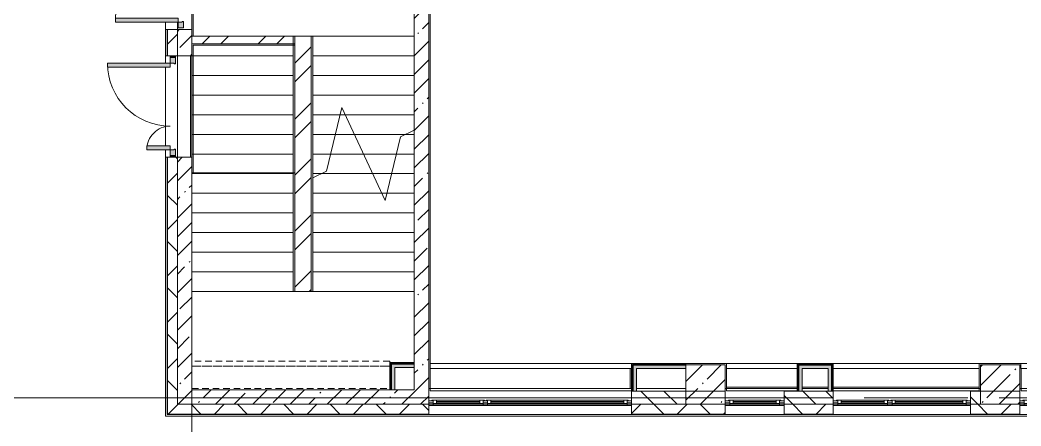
# Model space of a CAD drawing. Header units: millimetres. Extents: x 35802 to 233035, y -8553 to 29000.
# Drawn here: x 103510 to 118805, y -431 to 5765 of the extents above; entities that cross this region are included whole.
import ezdxf

# ---------------------------------------------------------------- set-up
doc = ezdxf.new("R2010")
doc.units = ezdxf.units.MM
doc.linetypes.add('200_ШТРИХ__ш1_п0_6_', pattern=[160, 100, -60])
doc.linetypes.add('Осевая', pattern=[3175, 635, -476.25, 1587.5, -476.25])
for name, color, linetype, lineweight in [('A-DETL-MBND-1', 7, '200_ШТРИХ__ш1_п0_6_', 9), ('A-GLAZ-2', 7, 'Continuous', 5), ('A-WALL', 7, 'Continuous', 9), ('A-WALL-5', 7, 'Continuous', 5), ('I-WALL-4', 7, 'Continuous', 5), ('S-COLS-1', 7, 'Continuous', 5), ('S-STRS-3', 7, 'Continuous', 5), ('S-STRS-MBND-1', 7, 'Continuous', 5), ('Оси', 7, 'Continuous', 9), ('Оси-2', 7, 'Осевая', 9)]:
    doc.layers.add(name, color=color, linetype=linetype, lineweight=lineweight)
for name, color, linetype, lineweight, true_color in [('A-DOOR-3', 7, 'Continuous', 5, 0xaaaaaa), ('A-DOOR-4', 7, 'Continuous', 5, 0xe2e2e2), ('A-DOOR-FRAM-3', 7, 'Continuous', 5, 0xaaaaaa), ('A-FLOR-1', 7, 'Continuous', 5, 0xaaaaaa), ('I-WALL-1', 7, 'Continuous', 9, 0xe7e7e7), ('I-WALL-2', 7, 'Continuous', 5, 0xe7e7e7)]:
    doc.layers.add(name, color=color, linetype=linetype, lineweight=lineweight, true_color=true_color)
pattern_1 = [(45, (106024.65, 0), (-353.5534, 353.5534), []), (135, (106024.65, 0), (-353.5534, -353.5534), [])]
pattern_2 = [(45, (106024.65, 0), (-285.123, 285.123), []), (45, (106309.78, 0), (-285.123, 285.123), [504.031, -100.806, 16.764, -84.042])]
pattern_3 = [(45, (106024.65, 0), (-427.684, 427.684), []), (45, (106309.8, 0), (-427.684, 427.684), [])]
pattern_4 = [(45, (106024.65, 0), (-530.33, 530.33), []), (135, (106024.65, 0), (-530.33, -530.33), [])]

# ---------------------------------------------------------------- blocks, each defined once
blk = doc.blocks.new('120_Окно_СКБ_1Ст - 120_Окно_СКБ_1Ст 900х2500_h_-22445987-1_8_2_птичка')
at = {"layer": 'A-GLAZ-2'}
for p, q in [((-450, -127), (-450, -57)), ((-450, -57), (-380, -57)), ((450, -57), (-450, -57)), ((-380, -127), (-450, -127)), ((-450, -127), (-400, -127)), ((-380, -127), (-400, -127)), ((-400, -127), (-400, -137)), ((-400, -137), (400, -137)), ((400, -137), (-400, -137)), ((-380, -57), (-380, -127)), ((380, -87), (-380, -87)), ((-380, -87), (-380, -127)), ((-330, -137), (-330, -87)), ((-330, -107), (330, -107)), ((330, -117), (-330, -117)), ((330, -137), (330, -87)), ((380, -127), (380, -57)), ((380, -57), (450, -57)), ((380, -127), (380, -87)), ((450, -127), (380, -127)), ((400, -127), (380, -127)), ((400, -127), (450, -127)), ((400, -137), (400, -127)), ((450, -57), (450, -127))]:
    blk.add_line(p, q, dxfattribs=at)
blk = doc.blocks.new('120_Окно_СКБ_2Ст - 120_Окно_СКБ_2Ст 2100х2500 _мал створка справа_-22445857-1_8_2_птичка')
at = {"layer": 'A-GLAZ-2'}
for p, q in [((-1050, -127), (-1050, -57)), ((-1050, -57), (-980, -57)), ((1050, -57), (-1050, -57)), ((-980, -127), (-1050, -127)), ((-1050, -127), (-1000, -127)), ((-980, -127), (-1000, -127)), ((-1000, -127), (-1000, -137)), ((-1000, -137), (170, -137)), ((170, -137), (-1000, -137)), ((-980, -57), (-980, -127)), ((150, -87), (-980, -87)), ((-980, -87), (-980, -127)), ((-930, -137), (-930, -87)), ((-930, -107), (100, -107)), ((100, -117), (-930, -117)), ((100, -137), (100, -87)), ((150, -127), (150, -57)), ((150, -57), (220, -57)), ((150, -127), (150, -87)), ((220, -127), (150, -127)), ((170, -127), (150, -127)), ((170, -127), (200, -127)), ((170, -137), (170, -127)), ((220, -127), (200, -127)), ((200, -127), (200, -137)), ((200, -137), (1000, -137)), ((1000, -137), (200, -137)), ((220, -57), (220, -127)), ((980, -87), (220, -87)), ((220, -87), (220, -127)), ((270, -137), (270, -87)), ((270, -107), (930, -107)), ((930, -117), (270, -117)), ((930, -137), (930, -87)), ((980, -127), (980, -57)), ((980, -57), (1050, -57)), ((980, -127), (980, -87)), ((1050, -127), (980, -127)), ((1000, -127), (980, -127)), ((1000, -127), (1050, -127)), ((1000, -137), (1000, -127)), ((1050, -57), (1050, -127))]:
    blk.add_line(p, q, dxfattribs=at)
blk = doc.blocks.new('120_Окно_СКБ_2Ст - 120_Окно_СКБ_2Ст 3100х2500 _мал_створка слева_-V82-1_8_2_птичка')
at = {"layer": 'A-GLAZ-2'}
for p, q in [((-1550, -127), (-1550, -57)), ((-1550, -57), (-1480, -57)), ((1550, -57), (-1550, -57)), ((-1480, -127), (-1550, -127)), ((-1550, -127), (-1500, -127)), ((-1480, -127), (-1500, -127)), ((-1500, -127), (-1500, -137)), ((-1500, -137), (670, -137)), ((670, -137), (-1500, -137)), ((-1480, -57), (-1480, -127)), ((650, -87), (-1480, -87)), ((-1480, -87), (-1480, -127)), ((-1430, -137), (-1430, -87)), ((-1430, -107), (600, -107)), ((600, -117), (-1430, -117)), ((600, -137), (600, -87)), ((650, -127), (650, -57)), ((650, -57), (720, -57)), ((650, -127), (650, -87)), ((720, -127), (650, -127)), ((670, -127), (650, -127)), ((670, -127), (700, -127)), ((670, -137), (670, -127)), ((720, -127), (700, -127)), ((700, -127), (700, -137)), ((700, -137), (1500, -137)), ((1500, -137), (700, -137)), ((720, -57), (720, -127)), ((1480, -87), (720, -87)), ((720, -87), (720, -127)), ((770, -137), (770, -87)), ((770, -107), (1430, -107)), ((1430, -117), (770, -117)), ((1430, -137), (1430, -87)), ((1480, -127), (1480, -57)), ((1480, -57), (1550, -57)), ((1480, -127), (1480, -87)), ((1550, -127), (1480, -127)), ((1500, -127), (1480, -127)), ((1500, -127), (1550, -127)), ((1500, -137), (1500, -127)), ((1550, -57), (1550, -127))]:
    blk.add_line(p, q, dxfattribs=at)
blk = doc.blocks.new('110_Дверь_СКБ_2Ст_Наружная - ДН-1_л__ Двухстворчатая 1350 х3200 _ЛК_ в свету с верхним остеклением 2-22796854-1_8_2_птичка')
at = {"layer": 'A-DOOR-4'}
for points in [[(-715.5, 101), (-715.5, -91), (-655.5, -91), (-655.5, 869), (-715.5, 869)], [(694.5, -79), (694.5, -91), (754.5, -91), (754.5, 419), (694.5, 419), (694.5, -12.6)]]:
    blk.add_hatch(color=256, dxfattribs=at).paths.add_polyline_path(points)
h = blk.add_hatch(color=256, dxfattribs=at)
h.paths.add_polyline_path([(-805.5, -171), (-705.5, -171), (-705.5, -151), (-715.5, -151), (-715.5, -91), (-805.5, -91)])
h.paths.add_polyline_path([(744.5, -171), (844.5, -171), (844.5, -91), (754.5, -91), (754.5, -151), (744.5, -151)])
at = {"layer": 'A-DOOR-3'}
for p, q in [((-715.5, 869), (-715.5, -91)), ((-655.5, 869), (-715.5, 869)), ((-655.5, -91), (-655.5, 869)), ((754.5, 419), (694.5, 419)), ((694.5, 419), (694.5, -91)), ((754.5, -91), (754.5, 419)), ((-715.5, -91), (-655.5, -91)), ((694.5, -91), (754.5, -91))]:
    blk.add_line(p, q, dxfattribs=at)
for centre, radius, start, end in [((-715.5, -91), 960, 0, 90), ((754.5, -91), 510, 90, 180)]:
    blk.add_arc(centre, radius, start, end, dxfattribs=at)
at = {"layer": 'A-DOOR-FRAM-3'}
for p, q in [((-715.5, -91), (-805.5, -91)), ((-805.5, -91), (-805.5, -171)), ((-715.5, -151), (-715.5, -91)), ((-705.5, -151), (-715.5, -151)), ((-705.5, -171), (-705.5, -151)), ((754.5, -151), (744.5, -151)), ((744.5, -151), (744.5, -171)), ((754.5, -91), (754.5, -151)), ((844.5, -91), (754.5, -91)), ((844.5, -171), (844.5, -91)), ((-805.5, -171), (-705.5, -171)), ((744.5, -171), (844.5, -171))]:
    blk.add_line(p, q, dxfattribs=at)
blk = doc.blocks.new('110_Дверь_СКБ_2Ст_Наружная - ДН-3_л__ Двухстворчатая 1200 х3200 из подвала EI30-23666533-1_8_2_птичка')
at = {"layer": 'A-DOOR-3'}
h = blk.add_hatch(dxfattribs=at)
h.set_pattern_fill('FP_182', color=256, style=0, pattern_type=2)
h.set_pattern_definition([(135, (1526.41, 143.685), (-14.14214, -14.14214), []), (225, (1526.41, 143.685), (14.14214, -14.14214), [])])
h.paths.add_polyline_path([(770, -48), (772, -51), (795, -51), (795, 29), (770, 29), (770, -31)])
at = {"layer": 'A-DOOR-4'}
for points in [[(620, 989), (620, 29), (680, 29), (680, 989)], [(-640, 71), (-640, 29), (-580, 29), (-580, 389), (-640, 389), (-640, 79)]]:
    blk.add_hatch(color=256, dxfattribs=at).paths.add_polyline_path(points)
h = blk.add_hatch(color=256, dxfattribs=at)
h.paths.add_polyline_path([(-730, -51), (-630, -51), (-630, -31), (-640, -31), (-640, 29), (-730, 29)])
h.paths.add_polyline_path([(670, -51), (770, -48), (770, 29), (680, 29), (680, -31), (670, -31)])
at = {"layer": 'A-DOOR-FRAM-3'}
h = blk.add_hatch(dxfattribs=at)
h.set_pattern_fill('FP_183', color=256, style=0, pattern_type=2)
h.set_pattern_definition([(45, (-596.384, 143.685), (-14.1421, 14.1421), []), (135, (-596.384, 143.685), (-14.1421, -14.1421), [])])
h.paths.add_polyline_path([(-755, 29), (-755, -51), (-730, -51), (-730, 29)])
at = {"layer": 'A-DOOR-3'}
for p, q in [((680, 989), (620, 989)), ((620, 989), (620, 29)), ((680, 29), (680, 989)), ((-640, 389), (-640, 29)), ((-580, 389), (-640, 389)), ((-580, 29), (-580, 389)), ((-640, 29), (-580, 29)), ((620, 29), (680, 29))]:
    blk.add_line(p, q, dxfattribs=at)
for centre, radius, start, end in [((680, 29), 960, 90, 180), ((-640, 29), 360, 0, 90)]:
    blk.add_arc(centre, radius, start, end, dxfattribs=at)
at = {"layer": 'A-DOOR-FRAM-3'}
for p, q in [((-730, 29), (-755, 29)), ((-755, 29), (-755, -51)), ((-640, 29), (-730, 29)), ((-730, 29), (-730, -51)), ((-730, -51), (-730, 29)), ((-640, -31), (-640, 29)), ((680, 29), (680, -31)), ((770, 29), (680, 29)), ((770, -51), (770, 29)), ((795, 29), (770, 29)), ((770, 29), (770, -51)), ((795, -51), (795, 29)), ((-755, -51), (-730, -51)), ((-730, -51), (-630, -51)), ((-630, -31), (-640, -31)), ((-630, -51), (-630, -31)), ((680, -31), (670, -31)), ((670, -31), (670, -51)), ((670, -51), (770, -51)), ((770, -51), (795, -51))]:
    blk.add_line(p, q, dxfattribs=at)
blk = doc.blocks.new('Зашивка приборов отопления18 - Зашивка приборов отопления-33281779-1_8_2_птичка')
at = {"layer": 'A-WALL-5'}
for p, q in [((12140, 520), (9910, 520)), ((12140, 445), (12140, 520)), ((12140, 445), (9910, 445)), ((9910, 445), (12140, 445)), ((12140, 105), (12140, 445)), ((9910, 105), (12140, 105))]:
    blk.add_line(p, q, dxfattribs=at)
blk = doc.blocks.new('Зашивка приборов отопления16 - Зашивка приборов отопления-33282046-1_8_2_птичка')
at = {"layer": 'A-WALL-5'}
for p, q in [((10990, 520), (9910, 520)), ((9910, 520), (9910, 445)), ((10990, 445), (9910, 445)), ((9910, 445), (9910, 105)), ((9910, 445), (10990, 445)), ((9910, 105), (10990, 105))]:
    blk.add_line(p, q, dxfattribs=at)
blk = doc.blocks.new('Зашивка приборов отопления17 - Зашивка приборов отопления-33282118-1_8_2_птичка')
at = {"layer": 'A-WALL-5'}
for p, q in [((10990, 520), (7910, 520)), ((7910, 520), (7910, 445)), ((10990, 445), (7910, 445)), ((7910, 445), (7910, 105)), ((7910, 445), (10990, 445)), ((7910, 105), (10990, 105))]:
    blk.add_line(p, q, dxfattribs=at)
blk = doc.blocks.new('Зашивка приборов отопления19 - Зашивка приборов отопления-33282289-1_8_2_птичка')
at = {"layer": 'A-WALL-5'}
for p, q in [((12140, 520), (10059, 520)), ((10059, 520), (10059, 445)), ((10059, 445), (12140, 445)), ((12140, 445), (10061, 445)), ((10061, 445), (10061, 105)), ((10061, 105), (12140, 105))]:
    blk.add_line(p, q, dxfattribs=at)
blk = doc.blocks.new('Зашивка приборов отопления45 - Зашивка приборов отопления-33465879-1_8_2_птичка')
at = {"layer": 'A-DETL-MBND-1'}
for p, q in [((3135, 556), (110, 556)), ((3135, 481), (110, 481)), ((110, 481), (3135, 481)), ((3135, 535), (3135, 556)), ((110, 141), (3135, 141))]:
    blk.add_line(p, q, dxfattribs=at)

msp = doc.modelspace()

# ---------------------------------------------------------------- hatches: boundary and pattern name
at = {"layer": 'A-WALL-5'}
h = msp.add_hatch(dxfattribs=at)
h.set_pattern_fill('FP_92', color=256, style=0, pattern_type=2)
h.set_pattern_definition(pattern_1)
h.paths.add_polyline_path([(105914.7, -100), (105914.7, 3670), (105764.7, 3670), (105764.7, -100)])
h.paths.add_polyline_path([(105764.7, 5220), (105914.7, 5220), (105914.7, 5620), (105764.7, 5620), (105764.7, 5520)])
h.paths.add_polyline_path([(105764.7, 7320), (105914.7, 7320), (105914.7, 8520), (105764.7, 8520), (105764.7, 7544.6)])
h.paths.add_polyline_path([(105825.3, 10820), (105914.7, 10820), (105914.7, 12220), (105764.7, 12220), (105764.7, 10820)])
h.paths.add_polyline_path([(105914.7, 13120), (105914.1, 15350), (105764.7, 15350), (105764.7, 13120), (105870.4, 13120)])
h = msp.add_hatch(dxfattribs=at)
h.set_pattern_fill('FP_84', color=256, style=0, pattern_type=2)
h.set_pattern_definition([(135, (106024.65, 0), (-176.7767, -176.7767), [])])
h.paths.add_polyline_path([(112854.7, -100), (113684.7, -100), (113684.7, 100), (112854.7, 100), (112854.7, -80)])
h.paths.add_polyline_path([(127934.7, -100), (127934.7, 100), (127634.7, 100), (127634.7, -100)])
h.paths.add_polyline_path([(133334.7, -100), (134334.4, -100), (134334.4, 100), (133334.7, 100), (133334.7, -80)])
h.paths.add_polyline_path([(115184.4, -100), (115934.7, -100), (115934.7, 100), (115184.4, 100), (115184.4, -80)])
h.paths.add_polyline_path([(118184.7, -100), (118184.7, 100), (118034.7, 100), (118034.7, -100)])
h.paths.add_polyline_path([(126514.7, -100), (126734.7, -100), (126734.7, 100), (125384.7, 100), (125384.7, -100), (125419.8, -100)])
h.paths.add_polyline_path([(132434.7, -100), (132434.7, 100), (132184.7, 100), (132184.7, -100)])
h.paths.add_polyline_path([(121634.7, -100), (121634.7, 100), (120884.7, 100), (120884.7, -100)])
h.paths.add_polyline_path([(122534.7, -100), (122684.7, -94.4), (122684.7, 100), (122534.7, 100), (122534.7, -80)])
h.paths.add_polyline_path([(128659.7, -100), (128659.7, 100), (128534.7, 100), (128534.7, -100)])
h.paths.add_polyline_path([(131459.7, -100), (131584.7, -100), (131584.7, 100), (131459.7, 100), (131459.7, -80)])
h = msp.add_hatch(dxfattribs=at)
h.set_pattern_fill('FP_92', color=256, style=0, pattern_type=2)
h.set_pattern_definition(pattern_1)
h.paths.add_polyline_path([(144415.7, -250), (144415.7, -100), (144014.7, -100), (144014.7, -250)])
h.paths.add_polyline_path([(139894.7, -250), (139894.7, -100), (139034.7, -100), (139034.7, -250)])
h.paths.add_polyline_path([(136234.7, -250), (136234.7, -100), (135234.4, -100), (135234.4, -250), (135644.1, -250)])
h.paths.add_polyline_path([(141994.7, -250), (143114.7, -250), (143114.7, -100), (141994.7, -100), (141994.7, -190.3)])
h.paths.add_polyline_path([(133334.7, -250), (134334.4, -250), (134334.4, -100), (133334.7, -100), (133334.7, -211.8)])
h.paths.add_polyline_path([(127634.7, -250), (128659.7, -250), (128659.7, -100), (127634.7, -100), (127634.7, -226)])
h.paths.add_polyline_path([(125419.8, -250), (126734.7, -250), (126734.7, -100), (125384.7, -100), (125384.7, -250)])
h.paths.add_polyline_path([(123284.7, -250), (123284.7, -100), (122534.7, -100), (122534.7, -250), (122631.4, -250)])
h.paths.add_polyline_path([(121634.7, -250), (121634.7, -100), (120884.7, -100), (120884.7, -250)])
h.paths.add_polyline_path([(132434.7, -250), (132434.7, -100), (131459.7, -100), (131459.7, -250), (131926.2, -250)])
h.paths.add_polyline_path([(118034.7, -250), (118784.7, -248), (118784.7, -100), (118034.7, -100), (118034.7, -249.9)])
h.paths.add_polyline_path([(115934.7, -250), (115934.7, -100), (115184.4, -100), (115184.4, -250), (115195.6, -250)])
h.paths.add_polyline_path([(114284.4, -250), (114284.4, -100), (112854.7, -100), (112854.7, -250), (114266.1, -250)])
h.paths.add_polyline_path([(109754.7, -250), (109754.7, -100), (105764.7, -100), (105764.7, -250), (109618.8, -250)])
at = {"layer": 'I-WALL-1'}
for points in [[(109184.7, 460), (109534.7, 460), (109534.7, 510), (109184.7, 510), (109184.7, 481)], [(109184.7, 120), (109234.7, 125.5), (109234.7, 460), (109184.7, 458.7), (109184.7, 121.8)], [(112879.7, 100), (112929.7, 100), (112929.7, 495), (112879.7, 495), (112879.7, 120)], [(115459.4, 445), (115859.7, 445), (115859.7, 495), (115409.4, 495), (115409.4, 445)], [(115909.7, 100), (115909.7, 495), (115859.7, 495), (115859.7, 100)], [(115459.4, 100), (115459.4, 445), (115409.4, 445), (115409.4, 100)]]:
    msp.add_hatch(color=256, dxfattribs=at).paths.add_polyline_path(points)
at = {"layer": 'I-WALL-2'}
msp.add_hatch(color=256, dxfattribs=at).paths.add_polyline_path([(112929.7, 445), (113684.7, 445), (113684.7, 495), (112929.7, 495)])
at = {"layer": 'I-WALL-4'}
h = msp.add_hatch(dxfattribs=at)
h.set_pattern_fill('FP_85', color=256, style=0, pattern_type=2)
h.set_pattern_definition(pattern_2)
h.paths.add_polyline_path([(105914.7, -100), (106134.7, -100), (106134.7, 3670), (105914.7, 3670), (105914.7, 1795.6)])
h.paths.add_polyline_path([(105914.7, 5220), (106134.7, 5220), (106134.7, 5620), (105914.7, 5620), (105914.7, 5400)])
h.paths.add_polyline_path([(105914.7, 7320), (106134.7, 7320), (106134.7, 7900), (105914.7, 7900), (105914.7, 7544.6)])
h = msp.add_hatch(dxfattribs=at)
h.set_pattern_fill('FP_85', color=256, style=0, pattern_type=2)
h.set_pattern_definition(pattern_2)
h.paths.add_polyline_path([(109754.7, 120), (109754.7, 7900), (109534.7, 7900), (109534.7, 120), (109688.4, 120)])
h = msp.add_hatch(dxfattribs=at)
h.set_pattern_fill('FP_125', color=256, style=0, pattern_type=2)
h.set_pattern_definition(pattern_3)
h.paths.add_polyline_path([(106154.7, 5400), (107709.7, 5400), (107709.7, 5520), (106134.7, 5520), (106134.7, 5400)])
h = msp.add_hatch(dxfattribs=at)
h.set_pattern_fill('FP_125', color=256, style=0, pattern_type=2)
h.set_pattern_definition(pattern_3)
h.paths.add_polyline_path([(107959.7, 1620), (107959.7, 5520), (107709.7, 5520), (107709.7, 1620)])
h = msp.add_hatch(dxfattribs=at)
h.set_pattern_fill('FP_198', color=256, style=0, pattern_type=2)
h.set_pattern_definition(pattern_4)
h.paths.add_polyline_path([(112854.7, 100), (112867.2, 100), (112867.2, 520), (112854.7, 520), (112854.7, 120)])
h = msp.add_hatch(dxfattribs=at)
h.set_pattern_fill('FP_198', color=256, style=0, pattern_type=2)
h.set_pattern_definition(pattern_4)
h.paths.add_polyline_path([(112867.2, 507.5), (113684.7, 507.5), (113684.7, 520), (112867.2, 520)])
h = msp.add_hatch(dxfattribs=at)
h.set_pattern_fill('FP_198', color=256, style=0, pattern_type=2)
h.set_pattern_definition(pattern_4)
h.paths.add_polyline_path([(112867.2, 100), (112879.7, 100), (112879.7, 507.5), (112867.2, 507.5), (112867.2, 120)])
h = msp.add_hatch(dxfattribs=at)
h.set_pattern_fill('FP_198', color=256, style=0, pattern_type=2)
h.set_pattern_definition(pattern_4)
h.paths.add_polyline_path([(113336.7, 495), (113684.7, 500), (113684.7, 507.5), (112879.7, 507.5), (112879.7, 495), (112936.9, 495)])
h = msp.add_hatch(dxfattribs=at)
h.set_pattern_fill('FP_198', color=256, style=0, pattern_type=2)
h.set_pattern_definition(pattern_4)
h.paths.add_polyline_path([(115396.9, 100), (115396.9, 507.5), (115384.4, 507.5), (115384.4, 100)])
h = msp.add_hatch(dxfattribs=at)
h.set_pattern_fill('FP_198', color=256, style=0, pattern_type=2)
h.set_pattern_definition(pattern_4)
h.paths.add_polyline_path([(115409.4, 100), (115409.4, 495), (115396.9, 494.7), (115396.9, 100)])
h = msp.add_hatch(dxfattribs=at)
h.set_pattern_fill('FP_198', color=256, style=0, pattern_type=2)
h.set_pattern_definition(pattern_4)
h.paths.add_polyline_path([(115922.2, 100), (115922.2, 507.5), (115909.7, 507.5), (115909.7, 100)])
h = msp.add_hatch(dxfattribs=at)
h.set_pattern_fill('FP_198', color=256, style=0, pattern_type=2)
h.set_pattern_definition(pattern_4)
h.paths.add_polyline_path([(115934.7, 100), (115934.7, 520), (115922.2, 520), (115922.2, 100)])
h = msp.add_hatch(dxfattribs=at)
h.set_pattern_fill('FP_85', color=256, style=0, pattern_type=2)
h.set_pattern_definition(pattern_2)
h.paths.add_polyline_path([(107984.7, -100), (109754.7, -100), (109754.7, 120), (106134.7, 120), (106134.7, -100), (107684.7, -100)])
at = {"layer": 'S-COLS-1'}
h = msp.add_hatch(dxfattribs=at)
h.set_pattern_fill('FP_85', color=256, style=0, pattern_type=2)
h.set_pattern_definition(pattern_2)
h.paths.add_polyline_path([(114266.1, -100), (114284.7, -100), (114284.7, 500), (113684.7, 500), (113684.7, -100)])
h = msp.add_hatch(dxfattribs=at)
h.set_pattern_fill('FP_85', color=256, style=0, pattern_type=2)
h.set_pattern_definition(pattern_2)
h.paths.add_polyline_path([(118184.7, -100), (118784.7, -100), (118784.7, 500), (118184.7, 500), (118184.7, -80)])

# ---------------------------------------------------------------- linework, layer by layer
at = {"layer": 'A-FLOR-1'}
for p, q in [((106154.7, 7660), (106154.7, 5520)), ((109774.7, 7693), (109774.7, 520)), ((107959.7, 5520), (107984.7, 5520)), ((107709.7, 5379.5), (106155.2, 5379.5)), ((106155.2, 5379.5), (106155.2, 3435)), ((106114.7, 5220), (106114.7, 3670)), ((106134.7, 3435), (107709.7, 3435)), ((113684.7, 520), (114304.4, 520)), ((118164.7, 520), (118803.2, 520)), ((109774.7, 445), (109774.7, 140)), ((112834.7, 445), (109774.7, 445)), ((112834.7, 140), (112834.7, 445)), ((114304.4, 445), (114304.4, 159.9)), ((115384.4, 445), (114304.4, 445)), ((118164.7, 445), (115934.7, 445)), ((118164.7, 159.9), (118164.7, 445)), ((114304.4, 159.9), (115384.4, 159.9)), ((115459.4, 159.9), (115859.7, 159.9)), ((115934.7, 159.9), (118164.7, 159.9))]:
    msp.add_line(p, q, dxfattribs=at)
at = {"layer": 'A-WALL'}
for p, q in [((105761.7, 5620), (105761.7, 5220)), ((105764.7, 5620), (105764.7, 5220)), ((105914.7, 5220), (105914.7, 5620)), ((106134.7, 5520), (106134.7, 5400)), ((107709.7, 5400), (107709.7, 5520)), ((105761.7, 3670), (105761.7, -253)), ((105764.7, 3670), (105764.7, -250)), ((105914.7, -100), (105914.7, 3670)), ((109172.2, 522.5), (109534.7, 522.5)), ((109172.2, 120), (109172.2, 522.5)), ((109184.7, 510), (109534.7, 510)), ((109184.7, 120), (109184.7, 510)), ((109534.7, 460), (109534.7, 535)), ((112867.2, 100), (112867.2, 507.5)), ((113684.7, 507.5), (112867.2, 507.5)), ((112879.7, 100), (112879.7, 495)), ((113684.7, 495), (112879.7, 495)), ((115396.9, 507.5), (115922.2, 507.5)), ((115396.9, 100), (115396.9, 507.5)), ((115409.4, 495), (115909.7, 495)), ((115409.4, 100), (115409.4, 495)), ((115909.7, 495), (115909.7, 100)), ((115922.2, 507.5), (115922.2, 100)), ((109159.7, 120), (109234.7, 120)), ((114284.4, -100), (112854.7, -100)), ((115934.7, -100), (115184.4, -100)), ((118784.7, -100), (118034.7, -100)), ((105761.7, -253), (109754.7, -253)), ((105764.7, -250), (109754.7, -250)), ((112854.7, -250), (114284.4, -250)), ((112854.7, -253), (114284.4, -253)), ((115184.4, -250), (115934.7, -250)), ((115184.4, -253), (115934.7, -253)), ((118034.7, -250), (118784.7, -250)), ((118034.7, -253), (118784.7, -253))]:
    msp.add_line(p, q, dxfattribs=at)
at = {"layer": 'A-WALL-5'}
for p, q in [((105734.7, 5105), (105734.7, 5735)), ((105914.7, 5735), (105914.7, 5620)), ((105914.7, 5620), (105734.7, 5620)), ((105756.7, 5620), (105756.7, 5220)), ((105734.7, 5220), (105806.7, 5220)), ((105886.7, 5220), (105914.7, 5220)), ((105914.7, 5220), (105914.7, 3670)), ((105734.7, 3845), (105734.7, 5045)), ((105734.7, -280), (105734.7, 3785)), ((105806.7, 3670), (105734.7, 3670)), ((105756.7, 3670), (105756.7, -258)), ((105914.7, 3670), (105886.7, 3670)), ((112854.7, 100), (112854.7, -258)), ((114284.4, 100), (112929.7, 100)), ((114284.4, -258), (114284.4, 100)), ((115859.7, 100), (115184.4, 100)), ((115184.4, 100), (115184.4, -258)), ((115934.7, -258), (115934.7, 100)), ((118784.7, 100), (118034.7, 100)), ((118034.7, 100), (118034.7, -258)), ((118784.7, -258), (118784.7, 100)), ((112854.7, -100), (109754.7, -100)), ((109754.7, -258), (109754.7, -100)), ((114284.7, -100), (115184.4, -100)), ((115934.7, -100), (118034.7, -100)), ((118784.7, -100), (120884.7, -100)), ((178304.7, -280), (105734.7, -280)), ((118784.7, -258), (105756.7, -258)), ((118784.7, -258), (127634.7, -258))]:
    msp.add_line(p, q, dxfattribs=at)
at = {"layer": 'I-WALL-4'}
for p, q in [((109754.7, -100), (109754.7, 7900)), ((106134.7, 7680), (106134.7, 5520)), ((109534.7, 7680), (109534.7, 535)), ((105914.7, 5620), (105914.7, 5735)), ((106134.7, 5620), (105914.7, 5620)), ((107959.7, 5520), (106134.7, 5520)), ((107959.7, 1620), (107959.7, 5520)), ((106134.7, 120), (106134.7, 5400)), ((106134.7, 5400), (107709.7, 5400)), ((107709.7, 5400), (107709.7, 1620)), ((105914.7, 5220), (106134.7, 5220)), ((105914.7, 3670), (105914.7, 5220)), ((106134.7, 3670), (105914.7, 3670)), ((107709.7, 1620), (107959.7, 1620)), ((109534.7, 535), (109159.7, 535)), ((109159.7, 535), (109159.7, 120)), ((109234.7, 460), (109534.7, 460)), ((109234.7, 120), (109234.7, 460)), ((109534.7, 460), (109534.7, 120)), ((112854.7, 520), (112854.7, 100)), ((113684.7, 520), (112854.7, 520)), ((113684.7, 445), (113684.7, 520)), ((115934.7, 520), (115384.4, 520)), ((115384.4, 520), (115384.4, 100)), ((115934.7, 100), (115934.7, 520)), ((112929.7, 100), (112929.7, 445)), ((112929.7, 445), (113684.7, 445)), ((115459.4, 445), (115859.7, 445)), ((115459.4, 100), (115459.4, 445)), ((115859.7, 445), (115859.7, 100)), ((109159.7, 120), (106134.7, 120)), ((109534.7, 120), (109234.7, 120)), ((109754.7, 140), (112854.7, 140)), ((112854.7, 100), (112929.7, 100)), ((112929.7, 140), (113684.7, 140)), ((114284.7, 140), (115384.4, 140)), ((115459.4, 140), (115859.7, 140)), ((115859.7, 100), (115934.7, 100)), ((115934.7, 140), (118184.7, 140)), ((118784.7, 140), (120884.7, 140)), ((105914.7, -100), (109754.7, -100)), ((109824.7, -80), (109754.7, -80)), ((110654.7, -80), (110584.7, -80)), ((112854.7, -80), (112784.7, -80)), ((114354.4, -80), (114284.7, -80)), ((115184.4, -80), (115114.4, -80)), ((116004.7, -80), (115934.7, -80)), ((116834.7, -80), (116764.7, -80)), ((118034.7, -80), (117964.7, -80)), ((118854.7, -80), (118784.7, -80))]:
    msp.add_line(p, q, dxfattribs=at)
at = {"layer": 'S-COLS-1'}
for p, q in [((114284.7, 500), (113684.7, 500)), ((113684.7, 500), (113684.7, -100)), ((114284.7, -100), (114284.7, 500)), ((118784.7, 500), (118184.7, 500)), ((118184.7, 500), (118184.7, -100)), ((118784.7, -100), (118784.7, 500)), ((113684.7, -100), (114284.7, -100)), ((118184.7, -100), (118784.7, -100))]:
    msp.add_line(p, q, dxfattribs=at)
at = {"layer": 'S-STRS-3'}
for p, q in [((109534.7, 5520), (107984.7, 5520)), ((107984.7, 5520), (107984.7, 5220)), ((109534.7, 5520), (107984.7, 5520)), ((107984.7, 5220), (107984.7, 4920)), ((109534.7, 5220), (107984.7, 5220)), ((109534.7, 5220), (107984.7, 5220)), ((107984.7, 4920), (107984.7, 4620)), ((109534.7, 4920), (107984.7, 4920)), ((109534.7, 4920), (107984.7, 4920)), ((107984.7, 4620), (107984.7, 4320)), ((109534.7, 4620), (107984.7, 4620)), ((109534.7, 4620), (107984.7, 4620)), ((107984.7, 4320), (107984.7, 4020)), ((108403.2, 4320), (107984.7, 4320)), ((108403.2, 4320), (107984.7, 4320)), ((108479.9, 4320), (108403.2, 4320)), ((108479.9, 4320), (108403.2, 4320)), ((109534.7, 4320), (108479.9, 4320)), ((109534.7, 4320), (108479.9, 4320)), ((107984.7, 4020), (107984.7, 3720)), ((108330.3, 4020), (107984.7, 4020)), ((108330.3, 4020), (107984.7, 4020)), ((108619.8, 4020), (108330.3, 4020)), ((108619.8, 4020), (108330.3, 4020)), ((109403, 4020), (108619.8, 4020)), ((109403, 4020), (108619.8, 4020)), ((109534.7, 4020), (109403, 4020)), ((109534.7, 4020), (109403, 4020)), ((107984.7, 3720), (107984.7, 3420)), ((108257.4, 3720), (107984.7, 3720)), ((108257.4, 3720), (107984.7, 3720)), ((108759.7, 3720), (108257.4, 3720)), ((108759.7, 3720), (108257.4, 3720)), ((109261.9, 3720), (108759.7, 3720)), ((109261.9, 3720), (108759.7, 3720)), ((109534.7, 3720), (109261.9, 3720)), ((109534.7, 3720), (109261.9, 3720)), ((106134.7, 3420), (107684.7, 3420)), ((106134.7, 3420), (107684.7, 3420)), ((106155.7, 3435), (106155.7, 3420)), ((107684.7, 3420), (107688.7, 3420)), ((107684.7, 3120), (107684.7, 3420)), ((107688.7, 3420), (107688.7, 3435)), ((107984.7, 3420), (107984.7, 3358.6)), ((108116.3, 3420), (107984.7, 3420)), ((108116.3, 3420), (107984.7, 3420)), ((108899.5, 3420), (108116.3, 3420)), ((108899.5, 3420), (108116.3, 3420)), ((109189, 3420), (108899.5, 3420)), ((109189, 3420), (108899.5, 3420)), ((109534.7, 3420), (109189, 3420)), ((109534.7, 3420), (109189, 3420)), ((107984.7, 3358.6), (107984.7, 3120)), ((106134.7, 3120), (107684.7, 3120)), ((106134.7, 3120), (107684.7, 3120)), ((107684.7, 2820), (107684.7, 3120)), ((107984.7, 3120), (107984.7, 2820)), ((109039.4, 3120), (107984.7, 3120)), ((109039.4, 3120), (107984.7, 3120)), ((109116.1, 3120), (109039.4, 3120)), ((109116.1, 3120), (109039.4, 3120)), ((109534.7, 3120), (109116.1, 3120)), ((109534.7, 3120), (109116.1, 3120)), ((106134.7, 2820), (107684.7, 2820)), ((106134.7, 2820), (107684.7, 2820)), ((107684.7, 2520), (107684.7, 2820)), ((107984.7, 2820), (107984.7, 2520)), ((109534.7, 2820), (107984.7, 2820)), ((109534.7, 2820), (107984.7, 2820)), ((106134.7, 2520), (107684.7, 2520)), ((106134.7, 2520), (107684.7, 2520)), ((107684.7, 2220), (107684.7, 2520)), ((107984.7, 2520), (107984.7, 2220)), ((109534.7, 2520), (107984.7, 2520)), ((109534.7, 2520), (107984.7, 2520)), ((106134.7, 2220), (107684.7, 2220)), ((106134.7, 2220), (107684.7, 2220)), ((107684.7, 1920), (107684.7, 2220)), ((107984.7, 2220), (107984.7, 1920)), ((109534.7, 2220), (107984.7, 2220)), ((109534.7, 2220), (107984.7, 2220)), ((106134.7, 1920), (107684.7, 1920)), ((106134.7, 1920), (107684.7, 1920)), ((107684.7, 1620), (107684.7, 1920)), ((107984.7, 1920), (107984.7, 1620)), ((109534.7, 1920), (107984.7, 1920)), ((109534.7, 1920), (107984.7, 1920)), ((106134.7, 1620), (107684.7, 1620)), ((106134.7, 1620), (107684.7, 1620)), ((107709.7, 1620), (107684.7, 1620)), ((107984.7, 1620), (107959.7, 1620)), ((109534.7, 1620), (107984.7, 1620)), ((109534.7, 1620), (107984.7, 1620))]:
    msp.add_line(p, q, dxfattribs=at)
at = {"layer": 'S-STRS-MBND-1'}
for p, q in [((106134.7, 5520), (107684.7, 5520)), ((106134.7, 1620), (106134.7, 5520)), ((107684.7, 1620), (107684.7, 5520)), ((106134.7, 5220), (107684.7, 5220)), ((106134.7, 5220), (107684.7, 5220)), ((106134.7, 4920), (107684.7, 4920)), ((106134.7, 4920), (107684.7, 4920)), ((106134.7, 4620), (107684.7, 4620)), ((106134.7, 4620), (107684.7, 4620)), ((106134.7, 4320), (107684.7, 4320)), ((106134.7, 4320), (107684.7, 4320)), ((108193.2, 3455.9), (108429.5, 4428.1)), ((108479.9, 4320), (108403.2, 4320)), ((108479.9, 4320), (108403.2, 4320)), ((108429.5, 4428.1), (109089.8, 3011.9)), ((106134.7, 4020), (107684.7, 4020)), ((106134.7, 4020), (107684.7, 4020)), ((108619.8, 4020), (108330.3, 4020)), ((108619.8, 4020), (108330.3, 4020)), ((109089.8, 3011.9), (109326.1, 3984.1)), ((109326.1, 3984.1), (109534.7, 4081.4)), ((109534.7, 4020), (109403, 4020)), ((109534.7, 4020), (109403, 4020)), ((106134.7, 3720), (107684.7, 3720)), ((106134.7, 3720), (107684.7, 3720)), ((108759.7, 3720), (108257.4, 3720)), ((108759.7, 3720), (108257.4, 3720)), ((109534.7, 3720), (109261.9, 3720)), ((109534.7, 3720), (109261.9, 3720)), ((106134.7, 3420), (107684.7, 3420)), ((106134.7, 3420), (107684.7, 3420)), ((107984.7, 3358.6), (108193.2, 3455.9)), ((108899.5, 3420), (108116.3, 3420)), ((108899.5, 3420), (108116.3, 3420)), ((109534.7, 3420), (109189, 3420)), ((109534.7, 3420), (109189, 3420)), ((109534.7, 3420), (109534.7, 1620)), ((107984.7, 3358.6), (107984.7, 1620)), ((106134.7, 3120), (107684.7, 3120)), ((106134.7, 3120), (107684.7, 3120)), ((109039.4, 3120), (107984.7, 3120)), ((109039.4, 3120), (107984.7, 3120)), ((109534.7, 3120), (109116.1, 3120)), ((109534.7, 3120), (109116.1, 3120)), ((106134.7, 2820), (107684.7, 2820)), ((106134.7, 2820), (107684.7, 2820)), ((109534.7, 2820), (107984.7, 2820)), ((109534.7, 2820), (107984.7, 2820)), ((106134.7, 2520), (107684.7, 2520)), ((106134.7, 2520), (107684.7, 2520)), ((109534.7, 2520), (107984.7, 2520)), ((109534.7, 2520), (107984.7, 2520)), ((106134.7, 2220), (107684.7, 2220)), ((106134.7, 2220), (107684.7, 2220)), ((109534.7, 2220), (107984.7, 2220)), ((109534.7, 2220), (107984.7, 2220)), ((106134.7, 1920), (107684.7, 1920)), ((106134.7, 1920), (107684.7, 1920)), ((109534.7, 1920), (107984.7, 1920)), ((109534.7, 1920), (107984.7, 1920)), ((106134.7, 1620), (106134.7, 120)), ((106134.7, 1620), (107684.7, 1620)), ((106134.7, 1620), (107684.7, 1620)), ((107984.7, 1620), (107684.7, 1620)), ((109534.7, 1620), (107984.7, 1620)), ((109534.7, 1620), (107984.7, 1620)), ((109534.7, 120), (109534.7, 1620)), ((106134.7, 120), (109534.7, 120))]:
    msp.add_line(p, q, dxfattribs=at)
at = {"layer": 'Оси'}
for p, q in [((106134.7, 5439), (106134.7, 15380)), ((106134.7, -4552.8), (106134.7, 5388.2)), ((102795.9, 0), (115295.9, 0))]:
    msp.add_line(p, q, dxfattribs=at)
at = {"layer": 'Оси-2'}
for p, q in [((106134.7, 5388.2), (106134.7, 5439)), ((115295.9, 0), (132284.7, 0))]:
    msp.add_line(p, q, dxfattribs=at)

# ---------------------------------------------------------------- block references
at = {"layer": 'A-DETL-MBND-1'}
msp.add_blockref('Зашивка приборов отопления45 - Зашивка приборов отопления-33465879-1_8_2_птичка', (106024.7, 0), dxfattribs=at)
at = {"layer": 'A-DOOR-3', "rotation": 89.99999999999991}
for name, p in [('110_Дверь_СКБ_2Ст_Наружная - ДН-1_л__ Двухстворчатая 1350 х3200 _ЛК_ в свету с верхним остеклением 2-22796854-1_8_2_птичка', (105835.7, 6450.5)), ('110_Дверь_СКБ_2Ст_Наружная - ДН-3_л__ Двухстворчатая 1200 х3200 из подвала EI30-23666533-1_8_2_птичка', (105835.7, 4425.5))]:
    msp.add_blockref(name, p, dxfattribs=at)
at = {"layer": 'A-GLAZ-2', "rotation": 180}
for name, p in [('120_Окно_СКБ_2Ст - 120_Окно_СКБ_2Ст 3100х2500 _мал_створка слева_-V82-1_8_2_птичка', (111304.7, -175)), ('120_Окно_СКБ_1Ст - 120_Окно_СКБ_1Ст 900х2500_h_-22445987-1_8_2_птичка', (114734.4, -175)), ('120_Окно_СКБ_2Ст - 120_Окно_СКБ_2Ст 2100х2500 _мал створка справа_-22445857-1_8_2_птичка', (116984.7, -175)), ('120_Окно_СКБ_2Ст - 120_Окно_СКБ_2Ст 2100х2500 _мал створка справа_-22445857-1_8_2_птичка', (119834.7, -175))]:
    msp.add_blockref(name, p, dxfattribs=at)
at = {"layer": 'A-WALL-5'}
for name, p in [('Зашивка приборов отопления17 - Зашивка приборов отопления-33282118-1_8_2_птичка', (101864.7, 0)), ('Зашивка приборов отопления16 - Зашивка приборов отопления-33282046-1_8_2_птичка', (104394.4, 0)), ('Зашивка приборов отопления18 - Зашивка приборов отопления-33281779-1_8_2_птичка', (106024.7, 0)), ('Зашивка приборов отопления19 - Зашивка приборов отопления-33282289-1_8_2_птичка', (108744.7, 0))]:
    msp.add_blockref(name, p, dxfattribs=at)

doc.saveas('drawing.dxf')
